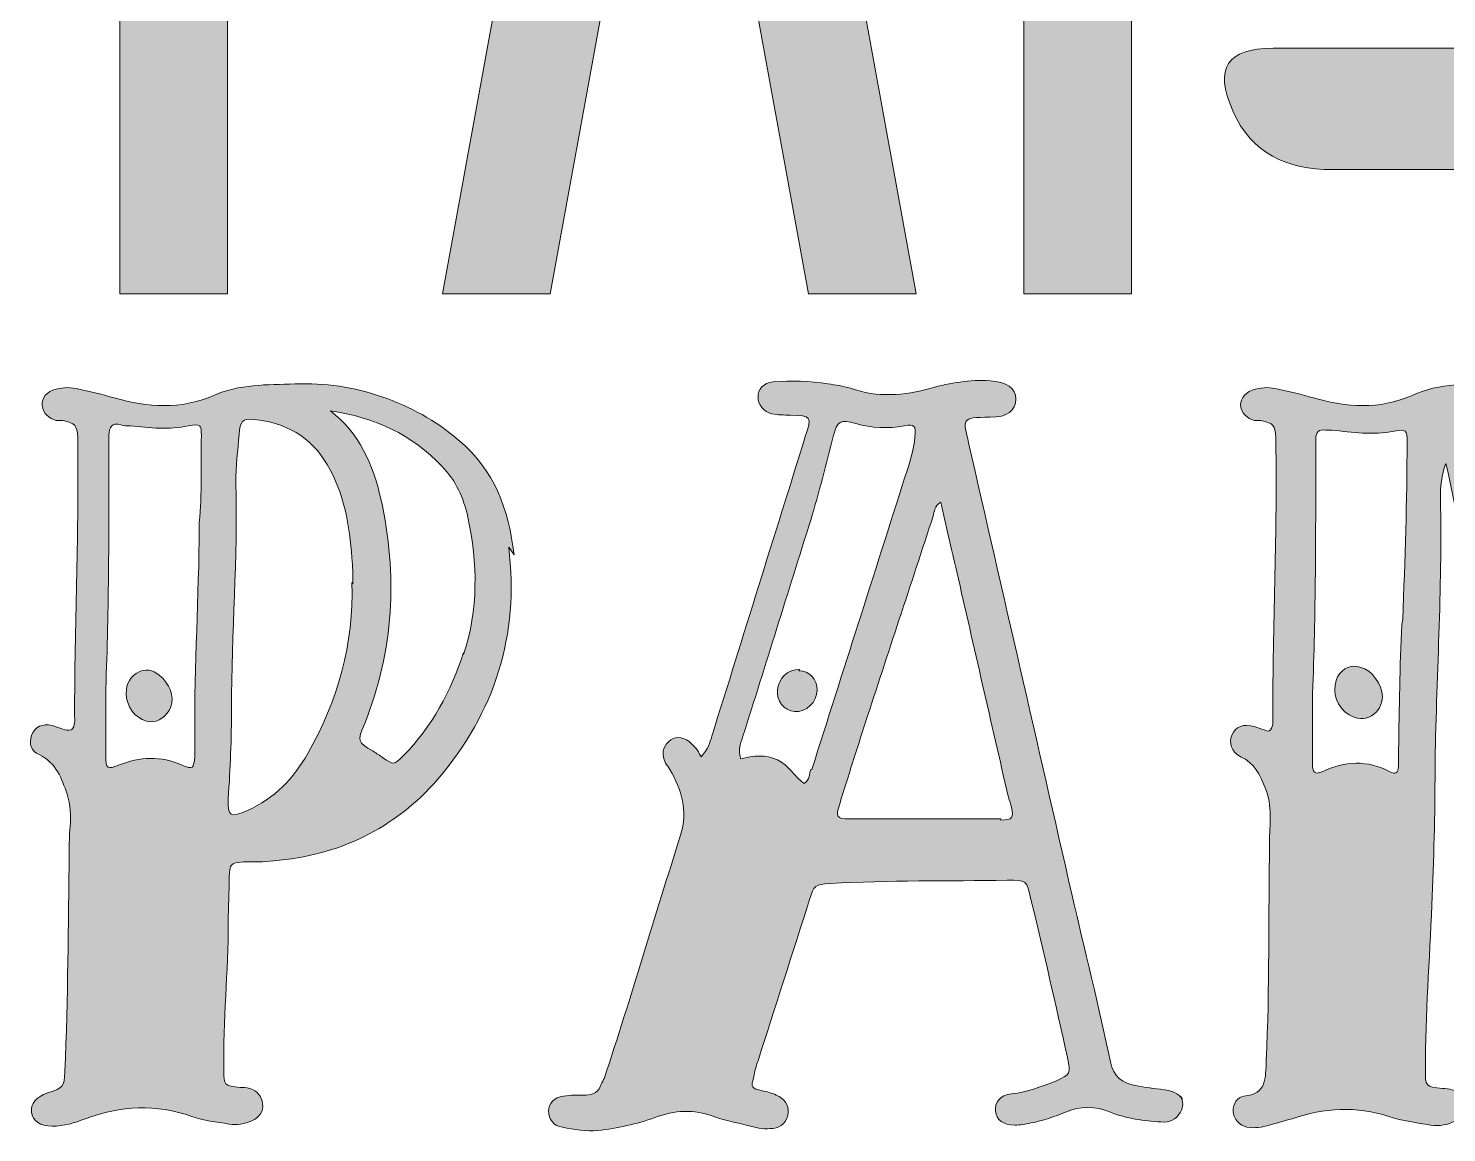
# Model space of a CAD drawing. Header units: inches. Extents: x 141 to 931, y -934 to -146.
# Drawn here: x 155.6 to 536.3, y -930.2 to -633.7 of the extents above; entities that cross this region are included whole.
import ezdxf

# ---------------------------------------------------------------- set-up
doc = ezdxf.new("R2010")
doc.units = ezdxf.units.IN
doc.header["$MEASUREMENT"] = 0
doc.layers.add('Layer 1', color=7, linetype='Continuous')

# ---------------------------------------------------------------- blocks, each defined once
blk = doc.blocks.new('block 3')
at = {"layer": 'Layer 1', "true_color": 0xffffff}
h = blk.add_hatch(color=7, dxfattribs=at)
h.dxf.hatch_style = 2
h.paths.add_polyline_path([(276.45, -435.36), (276.45, -464.25), (209.04, -464.25), (209.04, -550.92), (257.19, -550.92), (257.19, -579.81), (209.04, -579.81), (209.04, -705), (180.15, -705), (180.15, -435.36)])
h = blk.add_hatch(color=7, dxfattribs=at)
h.dxf.hatch_style = 2
h.paths.add_polyline_path([(350.98, -627.96), (309.77, -627.96), (295.71, -705), (266.82, -705), (315.93, -435.36), (344.82, -435.36), (393.93, -705), (365.04, -705)])
h.paths.add_polyline_path([(314.97, -599.07), (345.78, -599.07), (330.37, -514.71)])
h = blk.add_hatch(color=7, dxfattribs=at)
h.dxf.hatch_style = 2
h.paths.add_polyline_path([(451.71, -464.25), (451.71, -705), (422.82, -705), (422.82, -464.25), (389.12, -464.25), (389.12, -435.36), (485.42, -435.36), (485.42, -464.25)])
at = {"layer": 'Layer 1', "lineweight": 0}
for points in [[(276.45, -435.36), (276.45, -464.25), (209.04, -464.25), (209.04, -550.92), (257.19, -550.92), (257.19, -579.81), (209.04, -579.81), (209.04, -705), (180.15, -705), (180.15, -435.36), (276.45, -435.36)], [(350.98, -627.96), (309.77, -627.96), (295.71, -705), (266.82, -705), (315.93, -435.36), (344.82, -435.36), (393.93, -705), (365.04, -705), (350.98, -627.96)], [(451.71, -464.25), (451.71, -705), (422.82, -705), (422.82, -464.25), (389.12, -464.25), (389.12, -435.36), (485.42, -435.36), (485.42, -464.25), (451.71, -464.25)], [(314.97, -599.07), (345.78, -599.07), (330.37, -514.71), (314.97, -599.07)]]:
    blk.add_lwpolyline(points, dxfattribs=at)
blk = doc.blocks.new('block 5')
at = {"layer": 'Layer 1', "true_color": 0xffffff}
h = blk.add_hatch(color=7, dxfattribs=at)
h.dxf.hatch_style = 2
edge = h.paths.add_edge_path()
edge.add_spline(control_points=[(284.55, -773), (287.44, -796.65), (280.8, -817.42), (265.51, -835.31), (253.97, -848.58), (238.97, -855.79), (221.38, -857.23), (218.78, -857.52), (215.9, -857.52), (213.3, -857.52), (209.84, -857.81), (209.55, -858.1), (209.55, -861.56), (209.55, -865.6), (209.26, -869.64), (209.26, -873.67), (209.26, -886.94), (207.82, -900.21), (208.11, -913.48), (208.11, -917.52), (208.11, -917.52), (212.43, -918.1), (213.3, -918.1), (214.17, -918.1), (215.03, -918.39), (217.05, -918.96), (218.2, -920.41), (218.49, -922.43), (218.78, -924.45), (217.63, -926.18), (215.61, -927.04), (213.59, -927.91), (211.57, -928.2), (209.55, -927.91), (206.09, -927.33), (202.63, -927.04), (199.45, -925.89), (189.93, -922.43), (180.41, -923), (170.89, -926.47), (168.01, -927.62), (165.12, -928.49), (161.95, -928.49), (158.78, -928.49), (156.76, -927.04), (156.47, -924.73), (156.18, -922.43), (157.62, -920.7), (160.8, -919.54), (165.12, -918.1), (165.12, -918.1), (165.41, -913.77), (166.28, -894.16), (166.28, -874.54), (166.57, -854.92), (166.57, -852.62), (166.57, -850.31), (166.85, -848), (167.14, -845.11), (166.85, -842.23), (165.99, -839.35), (164.55, -835.02), (163.1, -830.98), (158.49, -828.67), (156.47, -827.81), (155.6, -825.79), (156.47, -823.48), (157.34, -821.17), (159.35, -820.31), (161.95, -820.88), (162.82, -821.17), (163.68, -821.46), (164.55, -821.75), (165.41, -822.04), (166.28, -822.33), (167.14, -822.04), (168.3, -820.88), (168.01, -819.44), (168.01, -818), (168.01, -794.34), (169.16, -770.69), (168.87, -747.03), (168.87, -745.88), (168.87, -744.72), (168.87, -743.57), (168.59, -740.11), (168.3, -739.82), (164.84, -738.96), (164.26, -738.96), (163.68, -738.96), (163.1, -738.96), (161.08, -738.38), (159.64, -737.22), (159.35, -734.92), (159.07, -732.9), (160.51, -731.17), (163.1, -730.59), (165.12, -730.01), (167.14, -730.01), (169.16, -730.59), (172.33, -731.17), (175.51, -732.03), (178.68, -732.9), (187.63, -735.49), (196.57, -736.07), (205.22, -732.32), (212.15, -729.15), (219.65, -729.43), (227.15, -729.15), (235.22, -728.86), (243.01, -730.01), (250.51, -732.61), (258.01, -735.2), (264.94, -738.96), (271, -744.15), (280.8, -752.23), (284.55, -762.9), (286, -775.01), (286, -775.01), (284.55, -773), (284.55, -773)], knot_values=[0, 0, 0, 0, 1, 1, 1, 2, 2, 2, 3, 3, 3, 4, 4, 4, 5, 5, 5, 6, 6, 6, 7, 7, 7, 8, 8, 8, 9, 9, 9, 10, 10, 10, 11, 11, 11, 12, 12, 12, 13, 13, 13, 14, 14, 14, 15, 15, 15, 16, 16, 16, 17, 17, 17, 18, 18, 18, 19, 19, 19, 20, 20, 20, 21, 21, 21, 22, 22, 22, 23, 23, 23, 24, 24, 24, 25, 25, 25, 26, 26, 26, 27, 27, 27, 28, 28, 28, 29, 29, 29, 30, 30, 30, 31, 31, 31, 32, 32, 32, 33, 33, 33, 34, 34, 34, 35, 35, 35, 36, 36, 36, 37, 37, 37, 38, 38, 38, 39, 39, 39, 40, 40, 40, 40], degree=3, periodic=1)
edge = h.paths.add_edge_path()
edge.add_spline(control_points=[(201.47, -766.36), (202.34, -758.57), (201.76, -750.78), (202.05, -742.99), (202.05, -740.11), (201.76, -739.82), (198.59, -740.4), (193.39, -741.55), (188.2, -740.97), (183.01, -740.4), (182.14, -740.4), (181.28, -740.4), (180.41, -740.11), (178.1, -739.53), (177.24, -740.69), (177.24, -742.99), (177.24, -743.57), (177.24, -744.15), (177.24, -744.72), (177.24, -767.23), (177.24, -789.73), (176.37, -811.07), (176.37, -817.71), (176.37, -823.48), (176.37, -829.25), (176.37, -832.42), (176.95, -832.71), (179.84, -831.56), (185.6, -829.25), (191.09, -828.96), (196.86, -831.56), (199.74, -832.71), (200.03, -832.42), (200.32, -829.25), (200.32, -828.38), (200.32, -827.52), (200.32, -826.65), (200.03, -808.19), (201.18, -789.73), (201.47, -771.26), (201.47, -770.4), (201.47, -769.53), (201.47, -768.67), (201.47, -768.67), (201.47, -766.36), (201.47, -766.36)], knot_values=[0, 0, 0, 0, 1, 1, 1, 2, 2, 2, 3, 3, 3, 4, 4, 4, 5, 5, 5, 6, 6, 6, 7, 7, 7, 8, 8, 8, 9, 9, 9, 10, 10, 10, 11, 11, 11, 12, 12, 12, 13, 13, 13, 14, 14, 14, 15, 15, 15, 15], degree=3, periodic=1)
edge = h.paths.add_edge_path()
edge.add_spline(control_points=[(191.66, -808.19), (194.26, -810.79), (194.84, -814.25), (193.39, -816.84), (191.95, -819.15), (189.64, -820.31), (187.34, -819.73), (184.16, -818.86), (181.86, -815.69), (181.86, -812.23), (181.86, -809.63), (183.01, -807.61), (185.32, -806.46), (187.91, -805.3), (189.64, -806.46), (191.37, -807.9), (191.37, -807.9), (191.66, -808.19), (191.66, -808.19)], knot_values=[0, 0, 0, 0, 1, 1, 1, 2, 2, 2, 3, 3, 3, 4, 4, 4, 5, 5, 5, 6, 6, 6, 6], degree=3, periodic=1)
edge = h.paths.add_edge_path()
edge.add_spline(control_points=[(242.72, -782.8), (242.72, -780.49), (242.72, -778.19), (242.44, -775.88), (241.86, -767.23), (240.42, -758.57), (235.8, -750.78), (231.47, -743.28), (224.55, -739.53), (216.18, -738.67), (213.01, -738.38), (212.43, -739.24), (212.15, -742.7), (211.86, -747.03), (211.28, -751.36), (211.28, -755.69), (211.86, -775.88), (210.13, -796.07), (210.13, -816.27), (210.13, -824.34), (209.84, -832.42), (209.26, -840.5), (208.97, -845.4), (209.84, -845.69), (214.45, -843.67), (221.67, -840.5), (226.86, -835.02), (230.61, -828.38), (238.69, -814.25), (243.01, -798.96), (242.44, -782.52), (242.44, -782.52), (242.72, -782.8), (242.72, -782.8)], knot_values=[0, 0, 0, 0, 1, 1, 1, 2, 2, 2, 3, 3, 3, 4, 4, 4, 5, 5, 5, 6, 6, 6, 7, 7, 7, 8, 8, 8, 9, 9, 9, 10, 10, 10, 11, 11, 11, 11], degree=3, periodic=1)
edge = h.paths.add_edge_path()
edge.add_spline(control_points=[(272.44, -801.84), (276.48, -789.73), (276.19, -777.32), (273.59, -764.92), (272.44, -759.73), (270.42, -755.11), (266.67, -751.36), (258.59, -742.7), (248.49, -738.09), (236.67, -736.36), (244.46, -742.42), (248.2, -750.78), (250.22, -760.01), (254.84, -780.49), (253.69, -800.69), (245.9, -820.31), (243.88, -825.21), (243.88, -825.21), (248.2, -827.81), (249.07, -828.38), (249.94, -828.96), (250.8, -829.54), (253.69, -831.56), (253.69, -831.56), (256.28, -828.96), (264.07, -821.17), (268.98, -811.65), (272.44, -801.27), (272.44, -801.27), (272.44, -801.84), (272.44, -801.84)], knot_values=[0, 0, 0, 0, 1, 1, 1, 2, 2, 2, 3, 3, 3, 4, 4, 4, 5, 5, 5, 6, 6, 6, 7, 7, 7, 8, 8, 8, 9, 9, 9, 10, 10, 10, 10], degree=3, periodic=1)
h = blk.add_hatch(color=7, dxfattribs=at)
h.dxf.hatch_style = 2
edge = h.paths.add_edge_path()
edge.add_spline(control_points=[(464.86, -920.41), (465.72, -921.85), (465.72, -923.29), (464.86, -924.73), (463.7, -926.75), (461.97, -927.62), (459.66, -927.33), (455.05, -927.04), (450.43, -926.47), (446.11, -924.73), (442.07, -923), (438.03, -923), (433.99, -924.73), (431.1, -925.89), (427.93, -927.04), (424.76, -927.62), (423.32, -927.91), (421.87, -928.2), (420.43, -928.2), (417.26, -928.2), (415.53, -926.75), (415.24, -924.45), (414.95, -922.14), (416.39, -920.12), (419.57, -919.83), (423.89, -919.25), (427.64, -917.81), (431.39, -916.37), (435.43, -914.64), (435.43, -914.35), (434.57, -910.02), (431.39, -895.89), (428.22, -881.75), (424.76, -867.62), (423.6, -862.42), (423.6, -862.42), (418.41, -862.42), (402.55, -862.71), (386.68, -862.42), (370.81, -863.29), (366.77, -863.58), (366.49, -863.87), (365.33, -867.62), (360.72, -882.04), (356.1, -896.46), (351.48, -910.89), (350.91, -912.33), (350.62, -913.77), (350.33, -915.22), (349.46, -918.1), (349.75, -918.39), (352.64, -918.96), (353.79, -919.25), (355.23, -919.54), (356.39, -920.12), (358.41, -920.99), (359.85, -922.72), (359.56, -925.02), (359.27, -927.33), (357.83, -928.77), (355.52, -929.06), (353.5, -929.35), (351.48, -929.06), (349.46, -928.49), (346.29, -927.62), (342.83, -927.04), (339.66, -925.89), (334.18, -923.87), (328.98, -924.16), (323.79, -926.18), (318.89, -927.91), (313.69, -929.06), (308.5, -929.64), (305.33, -929.93), (302.16, -929.35), (298.98, -928.77), (296.67, -928.49), (295.23, -926.47), (295.23, -924.45), (295.23, -922.43), (296.67, -920.7), (299.27, -920.41), (301.29, -920.12), (303.31, -920.12), (305.33, -920.12), (307.35, -920.12), (308.79, -919.25), (309.37, -917.23), (309.66, -916.66), (309.94, -916.08), (310.23, -915.5), (317.44, -893.87), (323.79, -871.94), (330.71, -850.31), (332.73, -843.67), (331, -838.19), (327.83, -832.71), (327.54, -832.13), (326.96, -831.56), (326.68, -830.98), (325.52, -828.67), (325.81, -826.65), (327.54, -825.21), (328.98, -823.77), (331, -823.77), (333.02, -825.21), (333.6, -825.79), (334.18, -826.36), (334.75, -826.94), (335.33, -827.52), (335.62, -828.38), (336.19, -829.25), (338.21, -827.23), (338.5, -825.5), (339.08, -823.77), (347.45, -796.94), (355.81, -770.11), (364.18, -743.28), (365.91, -737.8), (365.91, -737.8), (360.14, -737.51), (358.41, -737.51), (356.68, -737.51), (355.23, -737.22), (352.93, -736.65), (351.48, -734.63), (351.48, -732.61), (351.48, -730.59), (352.93, -728.86), (355.52, -728.57), (360.43, -728.28), (365.33, -728.28), (370.24, -729.15), (372.26, -729.43), (374.27, -729.72), (376.29, -730.3), (383.51, -732.9), (390.72, -732.32), (397.93, -730.3), (403.12, -728.86), (408.32, -727.99), (413.8, -728.28), (418.12, -728.57), (420.72, -730.3), (420.72, -733.19), (420.72, -736.36), (418.41, -738.09), (413.8, -738.09), (405.72, -738.09), (406.58, -738.67), (408.03, -745.01), (417.26, -785.4), (426.49, -825.79), (435.72, -866.17), (439.18, -881.17), (442.93, -896.18), (446.11, -911.18), (446.97, -915.22), (449.28, -916.95), (452.74, -917.52), (455.34, -918.1), (457.93, -918.39), (460.53, -918.68), (462.55, -918.96), (464.28, -919.54), (465.43, -921.27), (465.43, -921.27), (464.86, -920.41), (464.86, -920.41)], knot_values=[0, 0, 0, 0, 1, 1, 1, 2, 2, 2, 3, 3, 3, 4, 4, 4, 5, 5, 5, 6, 6, 6, 7, 7, 7, 8, 8, 8, 9, 9, 9, 10, 10, 10, 11, 11, 11, 12, 12, 12, 13, 13, 13, 14, 14, 14, 15, 15, 15, 16, 16, 16, 17, 17, 17, 18, 18, 18, 19, 19, 19, 20, 20, 20, 21, 21, 21, 22, 22, 22, 23, 23, 23, 24, 24, 24, 25, 25, 25, 26, 26, 26, 27, 27, 27, 28, 28, 28, 29, 29, 29, 30, 30, 30, 31, 31, 31, 32, 32, 32, 33, 33, 33, 34, 34, 34, 35, 35, 35, 36, 36, 36, 37, 37, 37, 38, 38, 38, 39, 39, 39, 40, 40, 40, 41, 41, 41, 42, 42, 42, 43, 43, 43, 44, 44, 44, 45, 45, 45, 46, 46, 46, 47, 47, 47, 48, 48, 48, 49, 49, 49, 50, 50, 50, 51, 51, 51, 52, 52, 52, 53, 53, 53, 54, 54, 54, 55, 55, 55, 56, 56, 56, 56], degree=3, periodic=1)
edge = h.paths.add_edge_path()
edge.add_spline(control_points=[(365.91, -832.71), (374.27, -806.46), (382.64, -780.21), (391.01, -753.96), (392.16, -750.49), (393.31, -747.03), (393.6, -743.28), (393.89, -740.4), (393.6, -739.82), (390.72, -740.4), (386.39, -741.26), (382.06, -740.97), (377.74, -739.82), (373.41, -738.67), (372.83, -738.96), (371.68, -743.28), (369.66, -750.78), (367.93, -758.28), (365.62, -765.78), (359.56, -785.11), (353.5, -804.44), (347.45, -823.77), (346.87, -825.5), (346, -827.23), (346.87, -829.83), (350.33, -828.96), (353.5, -828.67), (356.68, -830.11), (359.85, -831.56), (361.29, -834.73), (363.89, -836.46), (365.33, -835.31), (365.33, -833.86), (365.62, -832.71), (365.62, -832.71), (365.91, -832.71), (365.91, -832.71)], knot_values=[0, 0, 0, 0, 1, 1, 1, 2, 2, 2, 3, 3, 3, 4, 4, 4, 5, 5, 5, 6, 6, 6, 7, 7, 7, 8, 8, 8, 9, 9, 9, 10, 10, 10, 11, 11, 11, 12, 12, 12, 12], degree=3, periodic=1)
edge = h.paths.add_edge_path()
edge.add_spline(control_points=[(362.45, -806.17), (365.33, -806.17), (367.35, -808.48), (367.35, -811.36), (367.35, -814.54), (364.47, -817.42), (361.29, -817.13), (358.41, -816.84), (356.39, -814.25), (356.68, -811.36), (356.97, -808.19), (359.56, -805.59), (362.73, -805.88), (362.73, -805.88), (362.45, -806.17), (362.45, -806.17)], knot_values=[0, 0, 0, 0, 1, 1, 1, 2, 2, 2, 3, 3, 3, 4, 4, 4, 5, 5, 5, 5], degree=3, periodic=1)
edge = h.paths.add_edge_path()
edge.add_spline(control_points=[(416.68, -846.27), (419.85, -846.27), (420.14, -845.69), (419.57, -842.81), (419.28, -841.94), (418.99, -841.08), (418.7, -840.21), (414.08, -820.02), (409.47, -799.82), (404.85, -779.63), (403.41, -773.57), (401.97, -767.51), (400.53, -760.88), (398.8, -762.03), (398.8, -763.48), (398.51, -764.63), (392.45, -783.09), (386.39, -801.55), (380.33, -820.02), (378.03, -827.23), (375.72, -834.44), (373.41, -841.94), (372.26, -845.4), (372.54, -845.98), (376.01, -845.98), (389.56, -845.98), (403.12, -845.98), (416.68, -845.98), (416.68, -845.98), (416.68, -846.27), (416.68, -846.27)], knot_values=[0, 0, 0, 0, 1, 1, 1, 2, 2, 2, 3, 3, 3, 4, 4, 4, 5, 5, 5, 6, 6, 6, 7, 7, 7, 8, 8, 8, 9, 9, 9, 10, 10, 10, 10], degree=3, periodic=1)
h = blk.add_hatch(color=7, dxfattribs=at)
h.dxf.hatch_style = 2
edge = h.paths.add_edge_path()
edge.add_spline(control_points=[(645.74, -729.15), (647.76, -730.3), (648.91, -732.03), (648.62, -734.34), (648.33, -736.65), (646.89, -737.8), (644.87, -738.38), (644.29, -738.67), (643.72, -738.67), (643.14, -738.67), (637.66, -739.24), (637.66, -739.53), (637.37, -744.72), (636.51, -759.15), (637.37, -773.57), (636.51, -788), (635.64, -803), (635.93, -818), (635.64, -833), (635.06, -851.75), (634.49, -870.5), (633.62, -889.25), (633.33, -897.62), (633.04, -905.98), (633.04, -914.35), (633.04, -917.81), (633.33, -918.1), (636.79, -918.68), (637.66, -918.68), (638.52, -918.68), (639.39, -918.96), (641.41, -919.54), (642.56, -920.99), (642.85, -923), (643.14, -925.02), (642.27, -926.75), (640.25, -927.62), (638.24, -928.49), (635.93, -928.49), (633.62, -928.2), (629.58, -927.62), (625.54, -926.75), (621.79, -925.6), (613.72, -923), (605.64, -923.58), (597.56, -926.18), (596.12, -926.75), (594.68, -927.04), (593.23, -927.62), (586.31, -930.22), (580.83, -927.91), (576.21, -922.72), (573.91, -920.12), (571.89, -917.23), (570.44, -913.77), (564.1, -898.48), (559.48, -882.62), (555.73, -866.46), (551.69, -848.86), (547.94, -830.98), (545.06, -813.09), (543.33, -801.55), (542.46, -789.73), (541.02, -778.19), (539.86, -768.96), (538.42, -759.73), (536.12, -750.49), (534.96, -753.67), (534.67, -756.84), (534.67, -760.01), (535.25, -784.25), (533.52, -808.48), (533.23, -832.71), (533.23, -844.83), (532.94, -856.94), (532.36, -869.06), (531.79, -883.77), (530.63, -898.48), (530.63, -913.2), (530.63, -917.81), (530.63, -917.81), (535.25, -918.39), (536.12, -918.39), (536.98, -918.39), (537.85, -918.68), (539.58, -919.25), (540.73, -920.7), (541.02, -922.72), (541.31, -924.73), (540.44, -926.18), (538.71, -927.04), (536.69, -928.2), (534.38, -928.49), (532.08, -928.2), (528.33, -927.62), (524.58, -927.04), (520.82, -925.89), (512.17, -923), (503.52, -923.58), (494.86, -926.47), (492.84, -927.04), (490.82, -927.62), (488.8, -928.2), (486.79, -928.77), (484.77, -929.06), (482.75, -928.77), (480.73, -928.2), (479.28, -926.75), (479, -924.45), (479, -922.43), (480.15, -920.7), (481.88, -920.41), (488.23, -919.83), (487.65, -915.5), (487.94, -910.89), (488.8, -891.56), (488.52, -871.94), (488.8, -852.33), (488.8, -847.42), (489.67, -842.52), (487.65, -837.61), (486.21, -834.15), (484.77, -830.98), (481.02, -829.25), (478.42, -827.81), (477.84, -825.5), (478.71, -823.48), (479.57, -821.17), (481.88, -820.31), (484.77, -821.17), (485.63, -821.46), (486.5, -821.75), (487.36, -822.04), (487.94, -822.33), (488.52, -822.61), (489.09, -822.04), (489.96, -820.88), (489.67, -819.44), (489.67, -818), (489.67, -794.34), (490.82, -770.69), (490.53, -747.03), (490.53, -745.88), (490.53, -744.72), (490.53, -743.57), (490.25, -740.11), (489.96, -739.82), (486.5, -738.96), (485.92, -738.96), (485.34, -738.96), (484.77, -738.96), (482.75, -738.38), (481.3, -737.22), (481.02, -734.92), (481.02, -732.9), (482.46, -731.17), (485.05, -730.59), (487.07, -730.01), (489.09, -730.01), (491.11, -730.59), (494.29, -731.17), (497.46, -732.03), (500.63, -732.9), (509.57, -735.49), (518.23, -736.07), (526.88, -732.32), (530.63, -730.59), (534.67, -729.72), (538.71, -729.43), (543.62, -729.15), (545.63, -730.59), (547.08, -735.2), (548.52, -739.82), (549.1, -744.72), (549.96, -749.34), (554, -768.96), (556.31, -788.86), (559.19, -808.77), (562.94, -834.15), (565.83, -859.83), (572.46, -884.93), (574.48, -892.43), (576.79, -899.93), (581.12, -906.56), (581.98, -907.71), (582.85, -908.87), (583.71, -910.02), (584.87, -911.18), (585.73, -913.48), (587.75, -912.91), (589.48, -912.33), (588.62, -910.02), (588.62, -908.58), (589.77, -891.27), (589.19, -873.96), (589.48, -856.65), (589.48, -854.35), (589.48, -852.04), (589.77, -849.73), (590.35, -845.11), (589.19, -840.79), (587.46, -836.46), (586.31, -834.15), (584.87, -832.13), (582.27, -830.98), (581.69, -830.69), (581.41, -830.4), (581.12, -830.11), (579.1, -828.67), (578.52, -826.65), (579.39, -824.63), (580.25, -822.61), (582.27, -821.75), (584.58, -822.04), (586.31, -822.33), (588.04, -824.34), (589.48, -822.9), (590.93, -821.46), (590.06, -819.15), (590.06, -817.13), (590.35, -794.05), (591.5, -770.98), (591.21, -747.9), (591.21, -746.46), (591.21, -745.01), (591.21, -743.57), (591.21, -740.97), (590.35, -739.53), (587.75, -739.53), (586.89, -739.53), (586.02, -739.24), (585.16, -738.96), (583.42, -738.38), (582.27, -736.93), (582.27, -734.92), (582.27, -733.19), (583.14, -732.03), (584.58, -731.17), (586.6, -730.3), (588.62, -730.3), (590.64, -730.59), (593.81, -731.17), (596.98, -732.03), (600.16, -732.9), (609.39, -735.78), (618.62, -736.36), (627.56, -732.32), (630.74, -730.88), (634.2, -730.01), (637.66, -729.43), (639.68, -729.15), (641.7, -729.15), (643.72, -730.3), (643.72, -730.3), (645.74, -729.15), (645.74, -729.15)], knot_values=[0, 0, 0, 0, 1, 1, 1, 2, 2, 2, 3, 3, 3, 4, 4, 4, 5, 5, 5, 6, 6, 6, 7, 7, 7, 8, 8, 8, 9, 9, 9, 10, 10, 10, 11, 11, 11, 12, 12, 12, 13, 13, 13, 14, 14, 14, 15, 15, 15, 16, 16, 16, 17, 17, 17, 18, 18, 18, 19, 19, 19, 20, 20, 20, 21, 21, 21, 22, 22, 22, 23, 23, 23, 24, 24, 24, 25, 25, 25, 26, 26, 26, 27, 27, 27, 28, 28, 28, 29, 29, 29, 30, 30, 30, 31, 31, 31, 32, 32, 32, 33, 33, 33, 34, 34, 34, 35, 35, 35, 36, 36, 36, 37, 37, 37, 38, 38, 38, 39, 39, 39, 40, 40, 40, 41, 41, 41, 42, 42, 42, 43, 43, 43, 44, 44, 44, 45, 45, 45, 46, 46, 46, 47, 47, 47, 48, 48, 48, 49, 49, 49, 50, 50, 50, 51, 51, 51, 52, 52, 52, 53, 53, 53, 54, 54, 54, 55, 55, 55, 56, 56, 56, 57, 57, 57, 58, 58, 58, 59, 59, 59, 60, 60, 60, 61, 61, 61, 62, 62, 62, 63, 63, 63, 64, 64, 64, 65, 65, 65, 66, 66, 66, 67, 67, 67, 68, 68, 68, 69, 69, 69, 70, 70, 70, 71, 71, 71, 72, 72, 72, 73, 73, 73, 74, 74, 74, 75, 75, 75, 76, 76, 76, 77, 77, 77, 78, 78, 78, 79, 79, 79, 80, 80, 80, 81, 81, 81, 82, 82, 82, 83, 83, 83, 84, 84, 84, 85, 85, 85, 85], degree=3, periodic=1)
edge = h.paths.add_edge_path()
edge.add_spline(control_points=[(524.58, -792.32), (525.15, -776.46), (525.73, -760.59), (525.73, -744.72), (525.73, -741.55), (525.44, -741.26), (522.27, -741.84), (516.5, -742.99), (511.02, -742.13), (505.54, -741.55), (504.96, -741.55), (504.38, -741.55), (503.81, -741.55), (502.07, -741.26), (501.21, -742.13), (501.21, -743.86), (501.21, -744.72), (501.21, -745.59), (501.21, -746.46), (501.21, -768.96), (501.21, -791.46), (500.34, -812.23), (500.34, -819.44), (500.34, -825.21), (500.34, -830.98), (500.34, -833.58), (500.92, -834.15), (502.94, -833.29), (509, -830.4), (515.06, -830.11), (521.11, -833.29), (522.56, -834.15), (523.42, -833.58), (523.42, -831.84), (523.42, -830.4), (523.42, -828.96), (523.42, -827.52), (523.71, -816.27), (523.71, -805.02), (524.29, -793.77), (524.29, -793.77), (524.58, -792.32), (524.58, -792.32)], knot_values=[0, 0, 0, 0, 1, 1, 1, 2, 2, 2, 3, 3, 3, 4, 4, 4, 5, 5, 5, 6, 6, 6, 7, 7, 7, 8, 8, 8, 9, 9, 9, 10, 10, 10, 11, 11, 11, 12, 12, 12, 13, 13, 13, 14, 14, 14, 14], degree=3, periodic=1)
edge = h.paths.add_edge_path()
edge.add_spline(control_points=[(513.32, -805.3), (516.21, -805.88), (519.09, -809.92), (519.09, -813.09), (519.09, -815.4), (517.94, -817.13), (516.21, -818.29), (514.19, -819.44), (512.17, -819.15), (510.15, -818), (506.98, -815.98), (505.54, -812.23), (506.69, -808.77), (507.55, -806.17), (510.15, -804.44), (512.46, -805.02), (512.46, -805.02), (513.32, -805.3), (513.32, -805.3)], knot_values=[0, 0, 0, 0, 1, 1, 1, 2, 2, 2, 3, 3, 3, 4, 4, 4, 5, 5, 5, 6, 6, 6, 6], degree=3, periodic=1)
edge = h.paths.add_edge_path()
edge.add_spline(control_points=[(626.41, -790.88), (626.98, -775.01), (627.56, -759.15), (627.56, -743.28), (627.56, -740.11), (627.27, -739.82), (624.1, -740.4), (618.33, -741.55), (612.85, -740.69), (607.37, -740.11), (606.79, -740.11), (606.22, -740.11), (605.64, -740.11), (603.91, -739.82), (603.04, -740.69), (603.04, -742.42), (603.04, -743.28), (603.04, -744.15), (603.04, -745.01), (603.04, -767.51), (603.04, -790.02), (602.18, -810.79), (602.18, -818), (602.18, -823.77), (602.18, -829.54), (602.18, -832.13), (602.75, -832.71), (604.77, -831.84), (610.83, -828.96), (616.89, -828.67), (622.95, -831.84), (624.39, -832.71), (625.26, -832.13), (625.26, -830.4), (625.26, -828.96), (625.26, -827.52), (625.26, -826.08), (625.54, -814.83), (625.54, -803.57), (626.12, -792.32), (626.12, -792.32), (626.41, -790.88), (626.41, -790.88)], knot_values=[0, 0, 0, 0, 1, 1, 1, 2, 2, 2, 3, 3, 3, 4, 4, 4, 5, 5, 5, 6, 6, 6, 7, 7, 7, 8, 8, 8, 9, 9, 9, 10, 10, 10, 11, 11, 11, 12, 12, 12, 13, 13, 13, 14, 14, 14, 14], degree=3, periodic=1)
edge = h.paths.add_edge_path()
edge.add_spline(control_points=[(620.06, -813.09), (620.06, -815.4), (618.91, -817.13), (616.89, -818.29), (614.87, -819.44), (612.85, -818.86), (611.12, -817.71), (607.95, -815.69), (606.79, -811.94), (608.23, -808.48), (609.1, -806.17), (611.41, -804.73), (613.72, -805.02), (616.89, -805.59), (620.06, -809.63), (620.06, -813.09)], knot_values=[0, 0, 0, 0, 1, 1, 1, 2, 2, 2, 3, 3, 3, 4, 4, 4, 5, 5, 5, 5], degree=3, periodic=1)
at = {"layer": 'Layer 1', "lineweight": 0}
for points, knots in [([(284.55, -773), (287.44, -796.65), (280.8, -817.42), (265.51, -835.31), (253.97, -848.58), (238.97, -855.79), (221.38, -857.23), (218.78, -857.52), (215.9, -857.52), (213.3, -857.52), (209.84, -857.81), (209.55, -858.1), (209.55, -861.56), (209.55, -865.6), (209.26, -869.64), (209.26, -873.67), (209.26, -886.94), (207.82, -900.21), (208.11, -913.48), (208.11, -917.52), (208.11, -917.52), (212.43, -918.1), (213.3, -918.1), (214.17, -918.1), (215.03, -918.39), (217.05, -918.96), (218.2, -920.41), (218.49, -922.43), (218.78, -924.45), (217.63, -926.18), (215.61, -927.04), (213.59, -927.91), (211.57, -928.2), (209.55, -927.91), (206.09, -927.33), (202.63, -927.04), (199.45, -925.89), (189.93, -922.43), (180.41, -923), (170.89, -926.47), (168.01, -927.62), (165.12, -928.49), (161.95, -928.49), (158.78, -928.49), (156.76, -927.04), (156.47, -924.73), (156.18, -922.43), (157.62, -920.7), (160.8, -919.54), (165.12, -918.1), (165.12, -918.1), (165.41, -913.77), (166.28, -894.16), (166.28, -874.54), (166.57, -854.92), (166.57, -852.62), (166.57, -850.31), (166.85, -848), (167.14, -845.11), (166.85, -842.23), (165.99, -839.35), (164.55, -835.02), (163.1, -830.98), (158.49, -828.67), (156.47, -827.81), (155.6, -825.79), (156.47, -823.48), (157.34, -821.17), (159.35, -820.31), (161.95, -820.88), (162.82, -821.17), (163.68, -821.46), (164.55, -821.75), (165.41, -822.04), (166.28, -822.33), (167.14, -822.04), (168.3, -820.88), (168.01, -819.44), (168.01, -818), (168.01, -794.34), (169.16, -770.69), (168.87, -747.03), (168.87, -745.88), (168.87, -744.72), (168.87, -743.57), (168.59, -740.11), (168.3, -739.82), (164.84, -738.96), (164.26, -738.96), (163.68, -738.96), (163.1, -738.96), (161.08, -738.38), (159.64, -737.22), (159.35, -734.92), (159.07, -732.9), (160.51, -731.17), (163.1, -730.59), (165.12, -730.01), (167.14, -730.01), (169.16, -730.59), (172.33, -731.17), (175.51, -732.03), (178.68, -732.9), (187.63, -735.49), (196.57, -736.07), (205.22, -732.32), (212.15, -729.15), (219.65, -729.43), (227.15, -729.15), (235.22, -728.86), (243.01, -730.01), (250.51, -732.61), (258.01, -735.2), (264.94, -738.96), (271, -744.15), (280.8, -752.23), (284.55, -762.9), (286, -775.01), (286, -775.01), (284.55, -773), (284.55, -773)], [0, 0, 0, 0, 1, 1, 1, 2, 2, 2, 3, 3, 3, 4, 4, 4, 5, 5, 5, 6, 6, 6, 7, 7, 7, 8, 8, 8, 9, 9, 9, 10, 10, 10, 11, 11, 11, 12, 12, 12, 13, 13, 13, 14, 14, 14, 15, 15, 15, 16, 16, 16, 17, 17, 17, 18, 18, 18, 19, 19, 19, 20, 20, 20, 21, 21, 21, 22, 22, 22, 23, 23, 23, 24, 24, 24, 25, 25, 25, 26, 26, 26, 27, 27, 27, 28, 28, 28, 29, 29, 29, 30, 30, 30, 31, 31, 31, 32, 32, 32, 33, 33, 33, 34, 34, 34, 35, 35, 35, 36, 36, 36, 37, 37, 37, 38, 38, 38, 39, 39, 39, 40, 40, 40, 40]), ([(464.86, -920.41), (465.72, -921.85), (465.72, -923.29), (464.86, -924.73), (463.7, -926.75), (461.97, -927.62), (459.66, -927.33), (455.05, -927.04), (450.43, -926.47), (446.11, -924.73), (442.07, -923), (438.03, -923), (433.99, -924.73), (431.1, -925.89), (427.93, -927.04), (424.76, -927.62), (423.32, -927.91), (421.87, -928.2), (420.43, -928.2), (417.26, -928.2), (415.53, -926.75), (415.24, -924.45), (414.95, -922.14), (416.39, -920.12), (419.57, -919.83), (423.89, -919.25), (427.64, -917.81), (431.39, -916.37), (435.43, -914.64), (435.43, -914.35), (434.57, -910.02), (431.39, -895.89), (428.22, -881.75), (424.76, -867.62), (423.6, -862.42), (423.6, -862.42), (418.41, -862.42), (402.55, -862.71), (386.68, -862.42), (370.81, -863.29), (366.77, -863.58), (366.49, -863.87), (365.33, -867.62), (360.72, -882.04), (356.1, -896.46), (351.48, -910.89), (350.91, -912.33), (350.62, -913.77), (350.33, -915.22), (349.46, -918.1), (349.75, -918.39), (352.64, -918.96), (353.79, -919.25), (355.23, -919.54), (356.39, -920.12), (358.41, -920.99), (359.85, -922.72), (359.56, -925.02), (359.27, -927.33), (357.83, -928.77), (355.52, -929.06), (353.5, -929.35), (351.48, -929.06), (349.46, -928.49), (346.29, -927.62), (342.83, -927.04), (339.66, -925.89), (334.18, -923.87), (328.98, -924.16), (323.79, -926.18), (318.89, -927.91), (313.69, -929.06), (308.5, -929.64), (305.33, -929.93), (302.16, -929.35), (298.98, -928.77), (296.67, -928.49), (295.23, -926.47), (295.23, -924.45), (295.23, -922.43), (296.67, -920.7), (299.27, -920.41), (301.29, -920.12), (303.31, -920.12), (305.33, -920.12), (307.35, -920.12), (308.79, -919.25), (309.37, -917.23), (309.66, -916.66), (309.94, -916.08), (310.23, -915.5), (317.44, -893.87), (323.79, -871.94), (330.71, -850.31), (332.73, -843.67), (331, -838.19), (327.83, -832.71), (327.54, -832.13), (326.96, -831.56), (326.68, -830.98), (325.52, -828.67), (325.81, -826.65), (327.54, -825.21), (328.98, -823.77), (331, -823.77), (333.02, -825.21), (333.6, -825.79), (334.18, -826.36), (334.75, -826.94), (335.33, -827.52), (335.62, -828.38), (336.19, -829.25), (338.21, -827.23), (338.5, -825.5), (339.08, -823.77), (347.45, -796.94), (355.81, -770.11), (364.18, -743.28), (365.91, -737.8), (365.91, -737.8), (360.14, -737.51), (358.41, -737.51), (356.68, -737.51), (355.23, -737.22), (352.93, -736.65), (351.48, -734.63), (351.48, -732.61), (351.48, -730.59), (352.93, -728.86), (355.52, -728.57), (360.43, -728.28), (365.33, -728.28), (370.24, -729.15), (372.26, -729.43), (374.27, -729.72), (376.29, -730.3), (383.51, -732.9), (390.72, -732.32), (397.93, -730.3), (403.12, -728.86), (408.32, -727.99), (413.8, -728.28), (418.12, -728.57), (420.72, -730.3), (420.72, -733.19), (420.72, -736.36), (418.41, -738.09), (413.8, -738.09), (405.72, -738.09), (406.58, -738.67), (408.03, -745.01), (417.26, -785.4), (426.49, -825.79), (435.72, -866.17), (439.18, -881.17), (442.93, -896.18), (446.11, -911.18), (446.97, -915.22), (449.28, -916.95), (452.74, -917.52), (455.34, -918.1), (457.93, -918.39), (460.53, -918.68), (462.55, -918.96), (464.28, -919.54), (465.43, -921.27), (465.43, -921.27), (464.86, -920.41), (464.86, -920.41)], [0, 0, 0, 0, 1, 1, 1, 2, 2, 2, 3, 3, 3, 4, 4, 4, 5, 5, 5, 6, 6, 6, 7, 7, 7, 8, 8, 8, 9, 9, 9, 10, 10, 10, 11, 11, 11, 12, 12, 12, 13, 13, 13, 14, 14, 14, 15, 15, 15, 16, 16, 16, 17, 17, 17, 18, 18, 18, 19, 19, 19, 20, 20, 20, 21, 21, 21, 22, 22, 22, 23, 23, 23, 24, 24, 24, 25, 25, 25, 26, 26, 26, 27, 27, 27, 28, 28, 28, 29, 29, 29, 30, 30, 30, 31, 31, 31, 32, 32, 32, 33, 33, 33, 34, 34, 34, 35, 35, 35, 36, 36, 36, 37, 37, 37, 38, 38, 38, 39, 39, 39, 40, 40, 40, 41, 41, 41, 42, 42, 42, 43, 43, 43, 44, 44, 44, 45, 45, 45, 46, 46, 46, 47, 47, 47, 48, 48, 48, 49, 49, 49, 50, 50, 50, 51, 51, 51, 52, 52, 52, 53, 53, 53, 54, 54, 54, 55, 55, 55, 56, 56, 56, 56]), ([(645.74, -729.15), (647.76, -730.3), (648.91, -732.03), (648.62, -734.34), (648.33, -736.65), (646.89, -737.8), (644.87, -738.38), (644.29, -738.67), (643.72, -738.67), (643.14, -738.67), (637.66, -739.24), (637.66, -739.53), (637.37, -744.72), (636.51, -759.15), (637.37, -773.57), (636.51, -788), (635.64, -803), (635.93, -818), (635.64, -833), (635.06, -851.75), (634.49, -870.5), (633.62, -889.25), (633.33, -897.62), (633.04, -905.98), (633.04, -914.35), (633.04, -917.81), (633.33, -918.1), (636.79, -918.68), (637.66, -918.68), (638.52, -918.68), (639.39, -918.96), (641.41, -919.54), (642.56, -920.99), (642.85, -923), (643.14, -925.02), (642.27, -926.75), (640.25, -927.62), (638.24, -928.49), (635.93, -928.49), (633.62, -928.2), (629.58, -927.62), (625.54, -926.75), (621.79, -925.6), (613.72, -923), (605.64, -923.58), (597.56, -926.18), (596.12, -926.75), (594.68, -927.04), (593.23, -927.62), (586.31, -930.22), (580.83, -927.91), (576.21, -922.72), (573.91, -920.12), (571.89, -917.23), (570.44, -913.77), (564.1, -898.48), (559.48, -882.62), (555.73, -866.46), (551.69, -848.86), (547.94, -830.98), (545.06, -813.09), (543.33, -801.55), (542.46, -789.73), (541.02, -778.19), (539.86, -768.96), (538.42, -759.73), (536.12, -750.49), (534.96, -753.67), (534.67, -756.84), (534.67, -760.01), (535.25, -784.25), (533.52, -808.48), (533.23, -832.71), (533.23, -844.83), (532.94, -856.94), (532.36, -869.06), (531.79, -883.77), (530.63, -898.48), (530.63, -913.2), (530.63, -917.81), (530.63, -917.81), (535.25, -918.39), (536.12, -918.39), (536.98, -918.39), (537.85, -918.68), (539.58, -919.25), (540.73, -920.7), (541.02, -922.72), (541.31, -924.73), (540.44, -926.18), (538.71, -927.04), (536.69, -928.2), (534.38, -928.49), (532.08, -928.2), (528.33, -927.62), (524.58, -927.04), (520.82, -925.89), (512.17, -923), (503.52, -923.58), (494.86, -926.47), (492.84, -927.04), (490.82, -927.62), (488.8, -928.2), (486.79, -928.77), (484.77, -929.06), (482.75, -928.77), (480.73, -928.2), (479.28, -926.75), (479, -924.45), (479, -922.43), (480.15, -920.7), (481.88, -920.41), (488.23, -919.83), (487.65, -915.5), (487.94, -910.89), (488.8, -891.56), (488.52, -871.94), (488.8, -852.33), (488.8, -847.42), (489.67, -842.52), (487.65, -837.61), (486.21, -834.15), (484.77, -830.98), (481.02, -829.25), (478.42, -827.81), (477.84, -825.5), (478.71, -823.48), (479.57, -821.17), (481.88, -820.31), (484.77, -821.17), (485.63, -821.46), (486.5, -821.75), (487.36, -822.04), (487.94, -822.33), (488.52, -822.61), (489.09, -822.04), (489.96, -820.88), (489.67, -819.44), (489.67, -818), (489.67, -794.34), (490.82, -770.69), (490.53, -747.03), (490.53, -745.88), (490.53, -744.72), (490.53, -743.57), (490.25, -740.11), (489.96, -739.82), (486.5, -738.96), (485.92, -738.96), (485.34, -738.96), (484.77, -738.96), (482.75, -738.38), (481.3, -737.22), (481.02, -734.92), (481.02, -732.9), (482.46, -731.17), (485.05, -730.59), (487.07, -730.01), (489.09, -730.01), (491.11, -730.59), (494.29, -731.17), (497.46, -732.03), (500.63, -732.9), (509.57, -735.49), (518.23, -736.07), (526.88, -732.32), (530.63, -730.59), (534.67, -729.72), (538.71, -729.43), (543.62, -729.15), (545.63, -730.59), (547.08, -735.2), (548.52, -739.82), (549.1, -744.72), (549.96, -749.34), (554, -768.96), (556.31, -788.86), (559.19, -808.77), (562.94, -834.15), (565.83, -859.83), (572.46, -884.93), (574.48, -892.43), (576.79, -899.93), (581.12, -906.56), (581.98, -907.71), (582.85, -908.87), (583.71, -910.02), (584.87, -911.18), (585.73, -913.48), (587.75, -912.91), (589.48, -912.33), (588.62, -910.02), (588.62, -908.58), (589.77, -891.27), (589.19, -873.96), (589.48, -856.65), (589.48, -854.35), (589.48, -852.04), (589.77, -849.73), (590.35, -845.11), (589.19, -840.79), (587.46, -836.46), (586.31, -834.15), (584.87, -832.13), (582.27, -830.98), (581.69, -830.69), (581.41, -830.4), (581.12, -830.11), (579.1, -828.67), (578.52, -826.65), (579.39, -824.63), (580.25, -822.61), (582.27, -821.75), (584.58, -822.04), (586.31, -822.33), (588.04, -824.34), (589.48, -822.9), (590.93, -821.46), (590.06, -819.15), (590.06, -817.13), (590.35, -794.05), (591.5, -770.98), (591.21, -747.9), (591.21, -746.46), (591.21, -745.01), (591.21, -743.57), (591.21, -740.97), (590.35, -739.53), (587.75, -739.53), (586.89, -739.53), (586.02, -739.24), (585.16, -738.96), (583.42, -738.38), (582.27, -736.93), (582.27, -734.92), (582.27, -733.19), (583.14, -732.03), (584.58, -731.17), (586.6, -730.3), (588.62, -730.3), (590.64, -730.59), (593.81, -731.17), (596.98, -732.03), (600.16, -732.9), (609.39, -735.78), (618.62, -736.36), (627.56, -732.32), (630.74, -730.88), (634.2, -730.01), (637.66, -729.43), (639.68, -729.15), (641.7, -729.15), (643.72, -730.3), (643.72, -730.3), (645.74, -729.15), (645.74, -729.15)], [0, 0, 0, 0, 1, 1, 1, 2, 2, 2, 3, 3, 3, 4, 4, 4, 5, 5, 5, 6, 6, 6, 7, 7, 7, 8, 8, 8, 9, 9, 9, 10, 10, 10, 11, 11, 11, 12, 12, 12, 13, 13, 13, 14, 14, 14, 15, 15, 15, 16, 16, 16, 17, 17, 17, 18, 18, 18, 19, 19, 19, 20, 20, 20, 21, 21, 21, 22, 22, 22, 23, 23, 23, 24, 24, 24, 25, 25, 25, 26, 26, 26, 27, 27, 27, 28, 28, 28, 29, 29, 29, 30, 30, 30, 31, 31, 31, 32, 32, 32, 33, 33, 33, 34, 34, 34, 35, 35, 35, 36, 36, 36, 37, 37, 37, 38, 38, 38, 39, 39, 39, 40, 40, 40, 41, 41, 41, 42, 42, 42, 43, 43, 43, 44, 44, 44, 45, 45, 45, 46, 46, 46, 47, 47, 47, 48, 48, 48, 49, 49, 49, 50, 50, 50, 51, 51, 51, 52, 52, 52, 53, 53, 53, 54, 54, 54, 55, 55, 55, 56, 56, 56, 57, 57, 57, 58, 58, 58, 59, 59, 59, 60, 60, 60, 61, 61, 61, 62, 62, 62, 63, 63, 63, 64, 64, 64, 65, 65, 65, 66, 66, 66, 67, 67, 67, 68, 68, 68, 69, 69, 69, 70, 70, 70, 71, 71, 71, 72, 72, 72, 73, 73, 73, 74, 74, 74, 75, 75, 75, 76, 76, 76, 77, 77, 77, 78, 78, 78, 79, 79, 79, 80, 80, 80, 81, 81, 81, 82, 82, 82, 83, 83, 83, 84, 84, 84, 85, 85, 85, 85]), ([(242.72, -782.8), (242.72, -780.49), (242.72, -778.19), (242.44, -775.88), (241.86, -767.23), (240.42, -758.57), (235.8, -750.78), (231.47, -743.28), (224.55, -739.53), (216.18, -738.67), (213.01, -738.38), (212.43, -739.24), (212.15, -742.7), (211.86, -747.03), (211.28, -751.36), (211.28, -755.69), (211.86, -775.88), (210.13, -796.07), (210.13, -816.27), (210.13, -824.34), (209.84, -832.42), (209.26, -840.5), (208.97, -845.4), (209.84, -845.69), (214.45, -843.67), (221.67, -840.5), (226.86, -835.02), (230.61, -828.38), (238.69, -814.25), (243.01, -798.96), (242.44, -782.52), (242.44, -782.52), (242.72, -782.8), (242.72, -782.8)], [0, 0, 0, 0, 1, 1, 1, 2, 2, 2, 3, 3, 3, 4, 4, 4, 5, 5, 5, 6, 6, 6, 7, 7, 7, 8, 8, 8, 9, 9, 9, 10, 10, 10, 11, 11, 11, 11]), ([(272.44, -801.84), (276.48, -789.73), (276.19, -777.32), (273.59, -764.92), (272.44, -759.73), (270.42, -755.11), (266.67, -751.36), (258.59, -742.7), (248.49, -738.09), (236.67, -736.36), (244.46, -742.42), (248.2, -750.78), (250.22, -760.01), (254.84, -780.49), (253.69, -800.69), (245.9, -820.31), (243.88, -825.21), (243.88, -825.21), (248.2, -827.81), (249.07, -828.38), (249.94, -828.96), (250.8, -829.54), (253.69, -831.56), (253.69, -831.56), (256.28, -828.96), (264.07, -821.17), (268.98, -811.65), (272.44, -801.27), (272.44, -801.27), (272.44, -801.84), (272.44, -801.84)], [0, 0, 0, 0, 1, 1, 1, 2, 2, 2, 3, 3, 3, 4, 4, 4, 5, 5, 5, 6, 6, 6, 7, 7, 7, 8, 8, 8, 9, 9, 9, 10, 10, 10, 10]), ([(201.47, -766.36), (202.34, -758.57), (201.76, -750.78), (202.05, -742.99), (202.05, -740.11), (201.76, -739.82), (198.59, -740.4), (193.39, -741.55), (188.2, -740.97), (183.01, -740.4), (182.14, -740.4), (181.28, -740.4), (180.41, -740.11), (178.1, -739.53), (177.24, -740.69), (177.24, -742.99), (177.24, -743.57), (177.24, -744.15), (177.24, -744.72), (177.24, -767.23), (177.24, -789.73), (176.37, -811.07), (176.37, -817.71), (176.37, -823.48), (176.37, -829.25), (176.37, -832.42), (176.95, -832.71), (179.84, -831.56), (185.6, -829.25), (191.09, -828.96), (196.86, -831.56), (199.74, -832.71), (200.03, -832.42), (200.32, -829.25), (200.32, -828.38), (200.32, -827.52), (200.32, -826.65), (200.03, -808.19), (201.18, -789.73), (201.47, -771.26), (201.47, -770.4), (201.47, -769.53), (201.47, -768.67), (201.47, -768.67), (201.47, -766.36), (201.47, -766.36)], [0, 0, 0, 0, 1, 1, 1, 2, 2, 2, 3, 3, 3, 4, 4, 4, 5, 5, 5, 6, 6, 6, 7, 7, 7, 8, 8, 8, 9, 9, 9, 10, 10, 10, 11, 11, 11, 12, 12, 12, 13, 13, 13, 14, 14, 14, 15, 15, 15, 15]), ([(365.91, -832.71), (374.27, -806.46), (382.64, -780.21), (391.01, -753.96), (392.16, -750.49), (393.31, -747.03), (393.6, -743.28), (393.89, -740.4), (393.6, -739.82), (390.72, -740.4), (386.39, -741.26), (382.06, -740.97), (377.74, -739.82), (373.41, -738.67), (372.83, -738.96), (371.68, -743.28), (369.66, -750.78), (367.93, -758.28), (365.62, -765.78), (359.56, -785.11), (353.5, -804.44), (347.45, -823.77), (346.87, -825.5), (346, -827.23), (346.87, -829.83), (350.33, -828.96), (353.5, -828.67), (356.68, -830.11), (359.85, -831.56), (361.29, -834.73), (363.89, -836.46), (365.33, -835.31), (365.33, -833.86), (365.62, -832.71), (365.62, -832.71), (365.91, -832.71), (365.91, -832.71)], [0, 0, 0, 0, 1, 1, 1, 2, 2, 2, 3, 3, 3, 4, 4, 4, 5, 5, 5, 6, 6, 6, 7, 7, 7, 8, 8, 8, 9, 9, 9, 10, 10, 10, 11, 11, 11, 12, 12, 12, 12]), ([(524.58, -792.32), (525.15, -776.46), (525.73, -760.59), (525.73, -744.72), (525.73, -741.55), (525.44, -741.26), (522.27, -741.84), (516.5, -742.99), (511.02, -742.13), (505.54, -741.55), (504.96, -741.55), (504.38, -741.55), (503.81, -741.55), (502.07, -741.26), (501.21, -742.13), (501.21, -743.86), (501.21, -744.72), (501.21, -745.59), (501.21, -746.46), (501.21, -768.96), (501.21, -791.46), (500.34, -812.23), (500.34, -819.44), (500.34, -825.21), (500.34, -830.98), (500.34, -833.58), (500.92, -834.15), (502.94, -833.29), (509, -830.4), (515.06, -830.11), (521.11, -833.29), (522.56, -834.15), (523.42, -833.58), (523.42, -831.84), (523.42, -830.4), (523.42, -828.96), (523.42, -827.52), (523.71, -816.27), (523.71, -805.02), (524.29, -793.77), (524.29, -793.77), (524.58, -792.32), (524.58, -792.32)], [0, 0, 0, 0, 1, 1, 1, 2, 2, 2, 3, 3, 3, 4, 4, 4, 5, 5, 5, 6, 6, 6, 7, 7, 7, 8, 8, 8, 9, 9, 9, 10, 10, 10, 11, 11, 11, 12, 12, 12, 13, 13, 13, 14, 14, 14, 14]), ([(416.68, -846.27), (419.85, -846.27), (420.14, -845.69), (419.57, -842.81), (419.28, -841.94), (418.99, -841.08), (418.7, -840.21), (414.08, -820.02), (409.47, -799.82), (404.85, -779.63), (403.41, -773.57), (401.97, -767.51), (400.53, -760.88), (398.8, -762.03), (398.8, -763.48), (398.51, -764.63), (392.45, -783.09), (386.39, -801.55), (380.33, -820.02), (378.03, -827.23), (375.72, -834.44), (373.41, -841.94), (372.26, -845.4), (372.54, -845.98), (376.01, -845.98), (389.56, -845.98), (403.12, -845.98), (416.68, -845.98), (416.68, -845.98), (416.68, -846.27), (416.68, -846.27)], [0, 0, 0, 0, 1, 1, 1, 2, 2, 2, 3, 3, 3, 4, 4, 4, 5, 5, 5, 6, 6, 6, 7, 7, 7, 8, 8, 8, 9, 9, 9, 10, 10, 10, 10]), ([(191.66, -808.19), (194.26, -810.79), (194.84, -814.25), (193.39, -816.84), (191.95, -819.15), (189.64, -820.31), (187.34, -819.73), (184.16, -818.86), (181.86, -815.69), (181.86, -812.23), (181.86, -809.63), (183.01, -807.61), (185.32, -806.46), (187.91, -805.3), (189.64, -806.46), (191.37, -807.9), (191.37, -807.9), (191.66, -808.19), (191.66, -808.19)], [0, 0, 0, 0, 1, 1, 1, 2, 2, 2, 3, 3, 3, 4, 4, 4, 5, 5, 5, 6, 6, 6, 6]), ([(362.45, -806.17), (365.33, -806.17), (367.35, -808.48), (367.35, -811.36), (367.35, -814.54), (364.47, -817.42), (361.29, -817.13), (358.41, -816.84), (356.39, -814.25), (356.68, -811.36), (356.97, -808.19), (359.56, -805.59), (362.73, -805.88), (362.73, -805.88), (362.45, -806.17), (362.45, -806.17)], [0, 0, 0, 0, 1, 1, 1, 2, 2, 2, 3, 3, 3, 4, 4, 4, 5, 5, 5, 5]), ([(513.32, -805.3), (516.21, -805.88), (519.09, -809.92), (519.09, -813.09), (519.09, -815.4), (517.94, -817.13), (516.21, -818.29), (514.19, -819.44), (512.17, -819.15), (510.15, -818), (506.98, -815.98), (505.54, -812.23), (506.69, -808.77), (507.55, -806.17), (510.15, -804.44), (512.46, -805.02), (512.46, -805.02), (513.32, -805.3), (513.32, -805.3)], [0, 0, 0, 0, 1, 1, 1, 2, 2, 2, 3, 3, 3, 4, 4, 4, 5, 5, 5, 6, 6, 6, 6])]:
    blk.add_open_spline(points, degree=3, knots=knots, dxfattribs=at)
blk = doc.blocks.new('block 6')
at = {"layer": 'Layer 1', "true_color": 0xffffff}
h = blk.add_hatch(color=7, dxfattribs=at)
h.dxf.hatch_style = 2
edge = h.paths.add_edge_path()
edge.add_spline(control_points=[(674.68, -639), (736, -639), (797.33, -638.98), (858.65, -639.01), (872.04, -639.02), (875.57, -644.68), (869.63, -656.84), (864.71, -666.93), (856.35, -671.51), (845.14, -671.5), (792.03, -671.45), (738.93, -671.51), (685.82, -671.52), (625.76, -671.53), (565.7, -671.45), (505.64, -671.58), (493.4, -671.6), (484.01, -667.35), (478.95, -655.81), (473.89, -644.29), (477.34, -639.02), (489.75, -639.02), (551.39, -638.99), (613.03, -639), (674.68, -639)], knot_values=[0, 0, 0, 0, 1, 1, 1, 2, 2, 2, 3, 3, 3, 4, 4, 4, 5, 5, 5, 6, 6, 6, 7, 7, 7, 8, 8, 8, 8], degree=3, periodic=1)
at = {"layer": 'Layer 1', "lineweight": 0}
blk.add_open_spline([(674.68, -639), (736, -639), (797.33, -638.98), (858.65, -639.01), (872.04, -639.02), (875.57, -644.68), (869.63, -656.84), (864.71, -666.93), (856.35, -671.51), (845.14, -671.5), (792.03, -671.45), (738.93, -671.51), (685.82, -671.52), (625.76, -671.53), (565.7, -671.45), (505.64, -671.58), (493.4, -671.6), (484.01, -667.35), (478.95, -655.81), (473.89, -644.29), (477.34, -639.02), (489.75, -639.02), (551.39, -638.99), (613.03, -639), (674.68, -639)], degree=3, knots=[0, 0, 0, 0, 1, 1, 1, 2, 2, 2, 3, 3, 3, 4, 4, 4, 5, 5, 5, 6, 6, 6, 7, 7, 7, 8, 8, 8, 8], dxfattribs=at)
blk = doc.blocks.new('block 2')
at = {"layer": 'Layer 1'}
for name in ['block 6', 'block 3', 'block 5']:
    blk.add_blockref(name, (0, 0), dxfattribs=at)

msp = doc.modelspace()

# ---------------------------------------------------------------- block references
at = {"layer": 'Layer 1'}
msp.add_blockref('block 2', (0, 0), dxfattribs=at)

doc.saveas('drawing.dxf')
